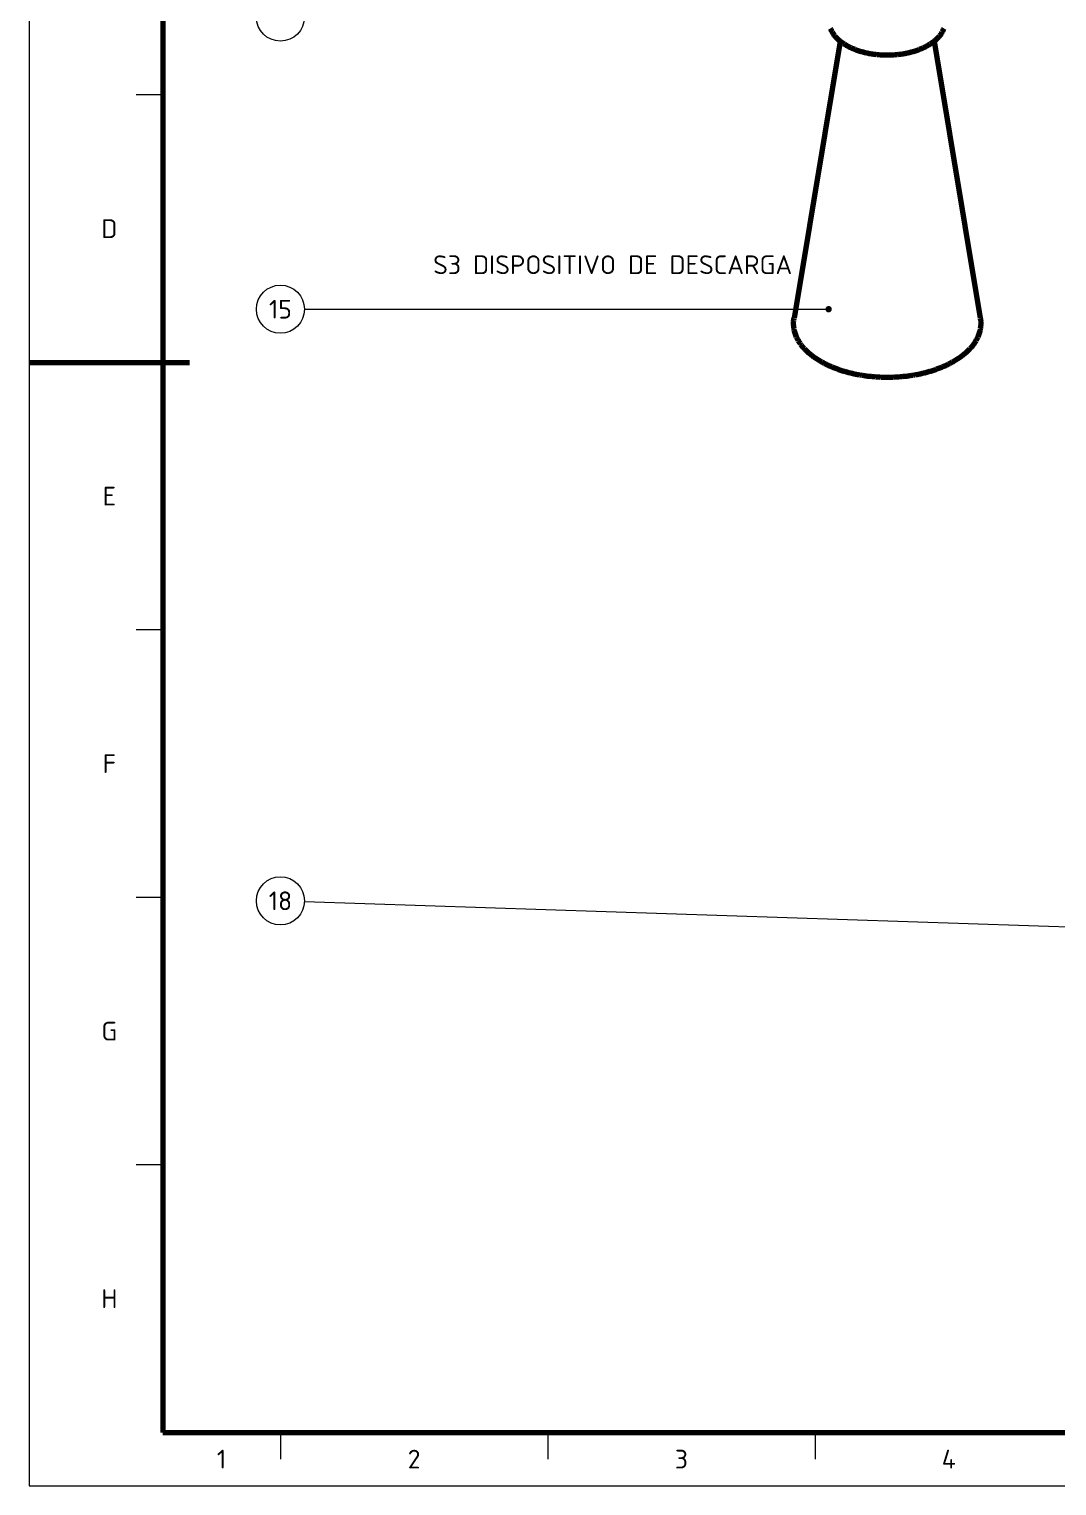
# Model space of a CAD drawing. Header units: millimetres. Extents: x 0 to 594, y 0 to 420.
# Drawn here: x 0 to 192.2, y 0 to 272.3 of the extents above; entities that cross this region are included whole.
import ezdxf
from ezdxf.enums import TextEntityAlignment as Align

# ---------------------------------------------------------------- set-up
doc = ezdxf.new("R2010")
doc.units = ezdxf.units.MM
for name, color, linetype, lineweight in [('01-VISIBLE', 7, 'CONTINUOUS', 70), ('06-TEXTO', 7, 'CONTINUOUS', 25), ('07-RECUADRO', 7, 'CONTINUOUS', 70), ('08-FINA', 5, 'CONTINUOUS', 18)]:
    doc.layers.add(name, color=color, linetype=linetype, lineweight=lineweight)
doc.styles.add('ISO3098', font='isocpeur.ttf')

msp = doc.modelspace()

# ---------------------------------------------------------------- hatches: boundary and pattern name
at = {"layer": '08-FINA'}
h = msp.add_hatch(color=7, dxfattribs=at)
h.dxf.hatch_style = 1
edge = h.paths.add_edge_path()
edge.add_arc((149.53, 219.95), 0.6, 0, 360)

# ---------------------------------------------------------------- linework, layer by layer
at = {"layer": '01-VISIBLE'}
for p, q in [((151.68, 270.05), (143.06, 218.26)), ((169.28, 270.05), (177.9, 218.26))]:
    msp.add_line(p, q, dxfattribs=at)
for points in [[(171.05, 272.44), (170.98, 272.25), (170.9, 272.06), (170.81, 271.88), (170.72, 271.71), (170.61, 271.53), (170.5, 271.36), (170.39, 271.2), (170.27, 271.04), (170.14, 270.88), (170.01, 270.73), (169.87, 270.59), (169.73, 270.45), (169.58, 270.31), (169.43, 270.17), (169.28, 270.04), (169.12, 269.92), (168.96, 269.8), (168.79, 269.68), (168.63, 269.57), (168.46, 269.46), (168.29, 269.35), (168.12, 269.25), (167.94, 269.15), (167.77, 269.05), (167.59, 268.96), (167.41, 268.87), (167.23, 268.78), (167.04, 268.7), (166.86, 268.62), (166.67, 268.54), (166.49, 268.47), (166.3, 268.4), (166.11, 268.33), (165.92, 268.26), (165.73, 268.2), (165.54, 268.14), (165.34, 268.08), (165.15, 268.03), (164.96, 267.98), (164.76, 267.93), (164.57, 267.88), (164.37, 267.83), (164.17, 267.79), (163.98, 267.75), (163.78, 267.71), (163.58, 267.68), (163.38, 267.64), (163.18, 267.61), (162.98, 267.58), (162.79, 267.56), (162.59, 267.53), (162.39, 267.51), (162.19, 267.49), (161.99, 267.47), (161.79, 267.46), (161.58, 267.45), (161.38, 267.43), (161.18, 267.43), (160.98, 267.42), (160.78, 267.42), (160.58, 267.41), (160.38, 267.41), (160.18, 267.42), (159.98, 267.42), (159.78, 267.43), (159.58, 267.43), (159.37, 267.45), (159.17, 267.46), (158.97, 267.47), (158.77, 267.49), (158.57, 267.51), (158.37, 267.53), (158.17, 267.56), (157.97, 267.58), (157.78, 267.61), (157.58, 267.64), (157.38, 267.68), (157.18, 267.71), (156.98, 267.75), (156.79, 267.79), (156.59, 267.83), (156.39, 267.88), (156.2, 267.93), (156, 267.98), (155.81, 268.03), (155.62, 268.08), (155.42, 268.14), (155.23, 268.2), (155.04, 268.26), (154.85, 268.33), (154.66, 268.4), (154.47, 268.47), (154.29, 268.54), (154.1, 268.62), (153.92, 268.7), (153.73, 268.78), (153.55, 268.87), (153.37, 268.96), (153.19, 269.05), (153.02, 269.15), (152.84, 269.25), (152.67, 269.35), (152.5, 269.46), (152.33, 269.57), (152.16, 269.68), (152, 269.8), (151.84, 269.92), (151.68, 270.04), (151.53, 270.17), (151.38, 270.31), (151.23, 270.45), (151.09, 270.59), (150.95, 270.73), (150.82, 270.88), (150.69, 271.04), (150.57, 271.2), (150.45, 271.36), (150.35, 271.53), (150.24, 271.71), (150.15, 271.88), (150.06, 272.06), (149.98, 272.25), (149.91, 272.44)], [(177.9, 218.26), (177.93, 218.06), (177.95, 217.86), (177.97, 217.66), (177.98, 217.46), (177.98, 217.26), (177.98, 217.06), (177.96, 216.86), (177.95, 216.66), (177.92, 216.46), (177.89, 216.26), (177.85, 216.07), (177.81, 215.87), (177.76, 215.68), (177.7, 215.48), (177.64, 215.29), (177.57, 215.11), (177.49, 214.92), (177.41, 214.74), (177.33, 214.56), (177.24, 214.38), (177.14, 214.2), (177.04, 214.03), (176.94, 213.85), (176.83, 213.69), (176.72, 213.52), (176.6, 213.36), (176.48, 213.2), (176.36, 213.04), (176.23, 212.88), (176.1, 212.73), (175.97, 212.58), (175.83, 212.44), (175.69, 212.29), (175.55, 212.15), (175.4, 212.01), (175.26, 211.88), (175.11, 211.74), (174.95, 211.61), (174.8, 211.48), (174.65, 211.36), (174.49, 211.23), (174.33, 211.11), (174.17, 210.99), (174, 210.88), (173.84, 210.76), (173.67, 210.65), (173.5, 210.54), (173.34, 210.43), (173.17, 210.33), (172.99, 210.23), (172.82, 210.13), (172.65, 210.03), (172.47, 209.93), (172.29, 209.84), (172.12, 209.74), (171.94, 209.65), (171.76, 209.56), (171.58, 209.48), (171.4, 209.39), (171.21, 209.31), (171.03, 209.23), (170.85, 209.15), (170.66, 209.07), (170.48, 209), (170.29, 208.92), (170.1, 208.85), (169.91, 208.78), (169.73, 208.71), (169.54, 208.64), (169.35, 208.58), (169.16, 208.52), (168.97, 208.45), (168.78, 208.39), (168.58, 208.33), (168.39, 208.28), (168.2, 208.22), (168.01, 208.17), (167.81, 208.12), (167.62, 208.07), (167.43, 208.02), (167.23, 207.97), (167.04, 207.92), (166.84, 207.88), (166.65, 207.83), (166.45, 207.79), (166.25, 207.75), (166.06, 207.71), (165.86, 207.68), (165.66, 207.64), (165.47, 207.6), (165.27, 207.57), (165.07, 207.54), (164.87, 207.51), (164.67, 207.48), (164.48, 207.45), (164.28, 207.43), (164.08, 207.4), (163.88, 207.38), (163.68, 207.36), (163.48, 207.34), (163.28, 207.32), (163.08, 207.3), (162.88, 207.28), (162.68, 207.27), (162.48, 207.25), (162.28, 207.24), (162.08, 207.23), (161.88, 207.22), (161.68, 207.21), (161.48, 207.2), (161.28, 207.2), (161.08, 207.19), (160.88, 207.19), (160.68, 207.19), (160.48, 207.19), (160.28, 207.19), (160.08, 207.19), (159.88, 207.19), (159.68, 207.2), (159.48, 207.2), (159.28, 207.21), (159.08, 207.22), (158.88, 207.23), (158.68, 207.24), (158.48, 207.25), (158.28, 207.27), (158.08, 207.28), (157.88, 207.3), (157.68, 207.32), (157.48, 207.34), (157.28, 207.36), (157.08, 207.38), (156.88, 207.4), (156.68, 207.43), (156.48, 207.45), (156.29, 207.48), (156.09, 207.51), (155.89, 207.54), (155.69, 207.57), (155.49, 207.6), (155.3, 207.64), (155.1, 207.68), (154.9, 207.71), (154.71, 207.75), (154.51, 207.79), (154.31, 207.83), (154.12, 207.88), (153.92, 207.92), (153.73, 207.97), (153.53, 208.02), (153.34, 208.07), (153.15, 208.12), (152.95, 208.17), (152.76, 208.22), (152.57, 208.28), (152.37, 208.33), (152.18, 208.39), (151.99, 208.45), (151.8, 208.52), (151.61, 208.58), (151.42, 208.64), (151.23, 208.71), (151.04, 208.78), (150.86, 208.85), (150.67, 208.92), (150.48, 209), (150.3, 209.07), (150.11, 209.15), (149.93, 209.23), (149.75, 209.31), (149.56, 209.39), (149.38, 209.48), (149.2, 209.56), (149.02, 209.65), (148.84, 209.74), (148.67, 209.84), (148.49, 209.93), (148.31, 210.03), (148.14, 210.13), (147.97, 210.23), (147.79, 210.33), (147.62, 210.43), (147.45, 210.54), (147.29, 210.65), (147.12, 210.76), (146.96, 210.88), (146.79, 210.99), (146.63, 211.11), (146.47, 211.23), (146.31, 211.36), (146.16, 211.48), (146, 211.61), (145.85, 211.74), (145.7, 211.88), (145.56, 212.01), (145.41, 212.15), (145.27, 212.29), (145.13, 212.44), (144.99, 212.58), (144.86, 212.73), (144.73, 212.88), (144.6, 213.04), (144.48, 213.2), (144.36, 213.36), (144.24, 213.52), (144.13, 213.69), (144.02, 213.85), (143.92, 214.03), (143.82, 214.2), (143.72, 214.38), (143.63, 214.56), (143.55, 214.74), (143.47, 214.92), (143.39, 215.11), (143.32, 215.29), (143.26, 215.48), (143.2, 215.68), (143.15, 215.87), (143.11, 216.07), (143.07, 216.26), (143.04, 216.46), (143.01, 216.66), (143, 216.86), (142.98, 217.06), (142.98, 217.26), (142.98, 217.46), (142.99, 217.66), (143.01, 217.86), (143.03, 218.06), (143.06, 218.26)]]:
    msp.add_lwpolyline(points, dxfattribs=at)
at = {"layer": '07-RECUADRO'}
msp.add_line((0, 210), (30, 210), dxfattribs=at)
msp.add_lwpolyline([(25, 10), (584, 10), (584, 410), (25, 410)], close=True, dxfattribs=at)
at = {"layer": '08-FINA'}
for p, q in [((25, 260), (20, 260)), ((51.5, 219.95), (149.53, 219.95)), ((25, 160), (20, 160)), ((25, 110), (20, 110)), ((51.5, 109.21), (209.71, 104.02)), ((25, 60), (20, 60)), ((47, 10), (47, 5)), ((97, 10), (97, 5)), ((147, 10), (147, 5))]:
    msp.add_line(p, q, dxfattribs=at)
msp.add_lwpolyline([(0, 0), (594, 0), (594, 420), (0, 420)], close=True, dxfattribs=at)
for centre in [(47, 274.56), (47, 219.95), (47, 109.36)]:
    msp.add_circle(centre, 4.5, dxfattribs=at)

# ---------------------------------------------------------------- texts
at = {"layer": '06-TEXTO', "style": 'ISO3098'}
for s, p in [('D', (15, 235)), ('S3 DISPOSITIVO DE DESCARGA', (109.14, 228.26)), ('15', (47, 219.95)), ('E', (15, 185)), ('F', (15, 135)), ('18', (47, 109.36)), ('G', (15, 85)), ('H', (15, 35)), ('1', (36, 5)), ('2', (72, 5)), ('3', (122, 5)), ('4', (172, 5))]:
    msp.add_text(s, height=3.5, dxfattribs=at).set_placement(p, align=Align.MIDDLE_CENTER)

doc.saveas('drawing.dxf')
